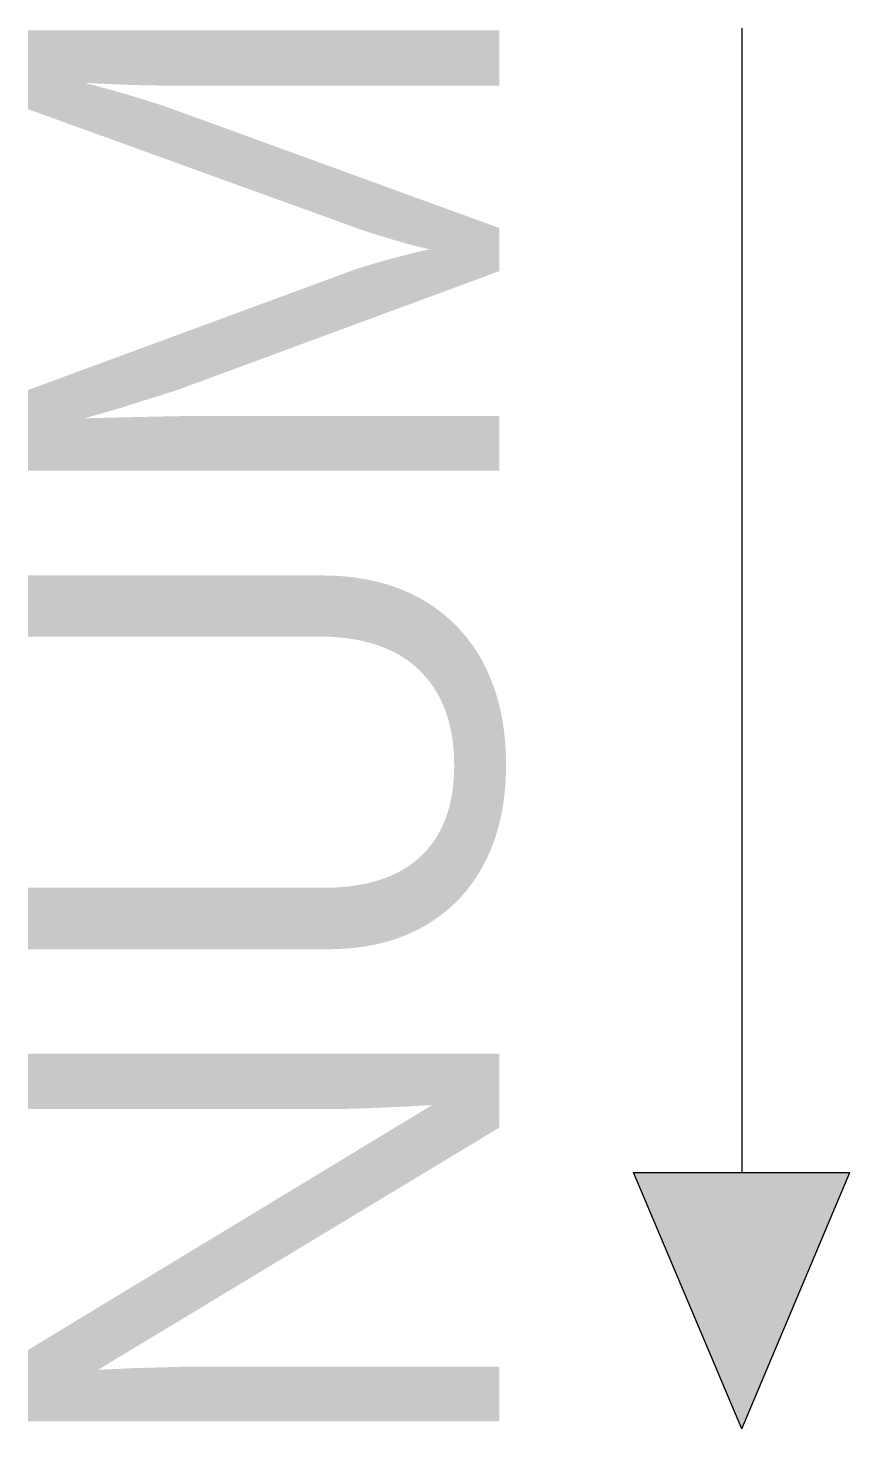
# Model space of a CAD drawing. Header units: metres. Extents: x -2.27 to 0.34, y -4.46 to 0.
import ezdxf
from ezdxf.enums import TextEntityAlignment as Align

# ---------------------------------------------------------------- set-up
doc = ezdxf.new("R2010")
doc.units = ezdxf.units.M
doc.styles.add('arial', font='ARIAL.TTF')

msp = doc.modelspace()

# ---------------------------------------------------------------- hatches: boundary and pattern name
h = msp.add_hatch(color=256)
h.paths.add_polyline_path([(0, -3.6436), (-0.3443, -3.6436), (0, -4.46)])
h.paths.add_polyline_path([(0.3443, -3.6436), (0, -3.6436), (0, -4.46)])

# ---------------------------------------------------------------- linework, layer by layer
for p, q in [((0, 0), (0, -3.6436)), ((0, -4.46), (-0.3443, -3.6436)), ((-0.3443, -3.6436), (0.3443, -3.6436)), ((0, -4.46), (0.3443, -3.6436))]:
    msp.add_line(p, q)

# ---------------------------------------------------------------- texts
at = {"style": 'arial'}
msp.add_attdef('NUM', text='', height=1.5, rotation=90, dxfattribs=at).set_placement((-1.5214, -2.2216), align=Align.MIDDLE_CENTER)

doc.saveas('drawing.dxf')
